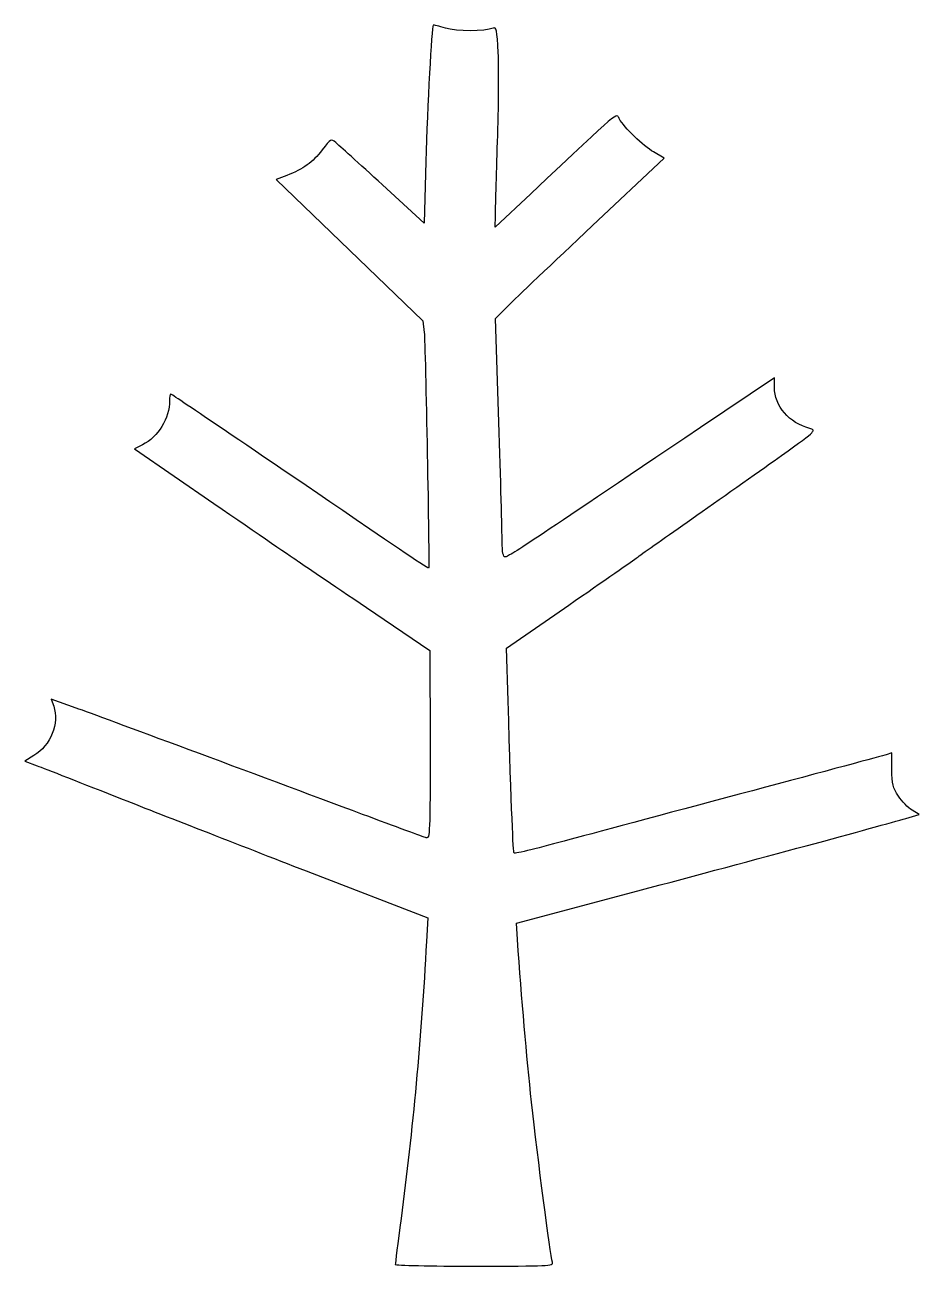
# Model space of a CAD drawing. Header units: centimetres. Extents: x -11.6 to -1.4, y -8.6 to 5.5.
import ezdxf

# ---------------------------------------------------------------- set-up
doc = ezdxf.new("R2010")
doc.units = ezdxf.units.CM
doc.header["$MEASUREMENT"] = 0
doc.layers.add('Layer 1', color=7, linetype='Continuous')

msp = doc.modelspace()

# ---------------------------------------------------------------- linework, layer by layer
at = {"layer": 'Layer 1'}
msp.add_open_spline([(-7.36109, -8.59423), (-7.36108, -8.58332), (-7.33116, -8.34817), (-7.29459, -8.07168), (-7.29459, -8.07168), (-7.16153, -7.06569), (-7.06678, -6.03238), (-7.00559, -4.9201), (-7.00559, -4.9201), (-7.00559, -4.9201), (-6.99087, -4.65248), (-6.99087, -4.65248), (-6.99087, -4.65248), (-6.99087, -4.65248), (-8.30707, -4.14245), (-8.30707, -4.14245), (-8.30707, -4.14245), (-9.03098, -3.86193), (-9.99832, -3.48424), (-10.45671, -3.30315), (-10.45671, -3.30315), (-10.9151, -3.12206), (-11.35388, -2.9498), (-11.43177, -2.92034), (-11.43177, -2.92034), (-11.43177, -2.92034), (-11.57339, -2.86679), (-11.57339, -2.86679), (-11.57339, -2.86679), (-11.57339, -2.86679), (-11.47146, -2.80504), (-11.47146, -2.80504), (-11.47146, -2.80504), (-11.27957, -2.68879), (-11.17762, -2.43521), (-11.24503, -2.24184), (-11.24503, -2.24184), (-11.24503, -2.24184), (-11.27251, -2.16299), (-11.27251, -2.16299), (-11.27251, -2.16299), (-11.27251, -2.16299), (-10.99029, -2.26411), (-10.99029, -2.26411), (-10.99029, -2.26411), (-10.7015, -2.36758), (-8.93985, -3.02158), (-7.7315, -3.4739), (-7.7315, -3.4739), (-7.36042, -3.61281), (-7.0359, -3.73221), (-7.01033, -3.73924), (-7.01033, -3.73924), (-6.96653, -3.75127), (-6.9639, -3.6901), (-6.96482, -2.68078), (-6.96482, -2.68078), (-6.96482, -2.68078), (-6.9658, -1.60954), (-6.9658, -1.60954), (-6.9658, -1.60954), (-6.9658, -1.60954), (-7.686, -1.12175), (-7.686, -1.12175), (-7.686, -1.12175), (-8.0821, -0.85347), (-8.43173, -0.61677), (-8.46296, -0.59574), (-8.46296, -0.59574), (-8.49418, -0.57472), (-8.92622, -0.27821), (-9.42306, 0.06317), (-9.42306, 0.06317), (-9.42306, 0.06317), (-10.3264, 0.68386), (-10.3264, 0.68386), (-10.3264, 0.68386), (-10.3264, 0.68386), (-10.23678, 0.72984), (-10.23678, 0.72984), (-10.23678, 0.72984), (-10.05626, 0.82245), (-9.9281, 1.03192), (-9.92769, 1.23504), (-9.92769, 1.23504), (-9.92761, 1.27506), (-9.92171, 1.3078), (-9.91458, 1.3078), (-9.91458, 1.3078), (-9.90367, 1.3078), (-9.17328, 0.81215), (-7.31249, -0.45801), (-7.31249, -0.45801), (-7.13297, -0.58055), (-6.98374, -0.67688), (-6.98088, -0.67208), (-6.98088, -0.67208), (-6.96979, -0.65347), (-7.01758, 1.88408), (-7.0314, 2.01007), (-7.0314, 2.01007), (-7.0314, 2.01007), (-7.04602, 2.14348), (-7.04602, 2.14348), (-7.04602, 2.14348), (-7.04602, 2.14348), (-7.87993, 2.94725), (-7.87993, 2.94725), (-7.87993, 2.94725), (-7.87993, 2.94725), (-8.71384, 3.75101), (-8.71384, 3.75101), (-8.71384, 3.75101), (-8.71384, 3.75101), (-8.59476, 3.79621), (-8.59476, 3.79621), (-8.59476, 3.79621), (-8.40715, 3.86743), (-8.29948, 3.94489), (-8.19173, 4.08619), (-8.19173, 4.08619), (-8.09475, 4.21336), (-8.0902, 4.21589), (-8.0382, 4.17143), (-8.0382, 4.17143), (-8.00872, 4.14623), (-7.7699, 3.92916), (-7.50748, 3.68905), (-7.50748, 3.68905), (-7.50748, 3.68905), (-7.03036, 3.25249), (-7.03036, 3.25249), (-7.03036, 3.25249), (-7.03036, 3.25249), (-7.01209, 3.95363), (-7.01209, 3.95363), (-7.01209, 3.95363), (-6.99576, 4.58038), (-6.94718, 5.4876), (-6.92897, 5.50581), (-6.92897, 5.50581), (-6.92517, 5.50962), (-6.86308, 5.49444), (-6.791, 5.47208), (-6.791, 5.47208), (-6.66213, 5.4321), (-6.34404, 5.4327), (-6.24734, 5.47309), (-6.24734, 5.47309), (-6.21066, 5.48842), (-6.20315, 5.45167), (-6.18984, 5.19181), (-6.18984, 5.19181), (-6.18142, 5.02741), (-6.1849, 4.57143), (-6.19758, 4.17853), (-6.19758, 4.17853), (-6.21026, 3.78562), (-6.22125, 3.40623), (-6.22201, 3.33543), (-6.22201, 3.33543), (-6.22201, 3.33543), (-6.22338, 3.2067), (-6.22338, 3.2067), (-6.22338, 3.2067), (-6.22338, 3.2067), (-5.81989, 3.58663), (-5.81989, 3.58663), (-5.81989, 3.58663), (-4.77378, 4.57164), (-4.84991, 4.50691), (-4.81368, 4.44217), (-4.81368, 4.44217), (-4.75671, 4.34037), (-4.54082, 4.13097), (-4.4226, 4.06285), (-4.4226, 4.06285), (-4.4226, 4.06285), (-4.30192, 3.99332), (-4.30192, 3.99332), (-4.30192, 3.99332), (-4.30192, 3.99332), (-5.11748, 3.22603), (-5.11748, 3.22603), (-5.11748, 3.22603), (-5.56603, 2.80402), (-5.9974, 2.39325), (-6.07607, 2.31321), (-6.07607, 2.31321), (-6.07607, 2.31321), (-6.2191, 2.16769), (-6.2191, 2.16769), (-6.2191, 2.16769), (-6.2191, 2.16769), (-6.18252, 0.9903), (-6.18252, 0.9903), (-6.18252, 0.9903), (-6.16241, 0.34273), (-6.14551, -0.26747), (-6.14498, -0.36569), (-6.14498, -0.36569), (-6.14427, -0.49597), (-6.1345, -0.54429), (-6.10889, -0.54429), (-6.10889, -0.54429), (-6.0755, -0.54429), (-5.85966, -0.40113), (-3.88843, 0.9284), (-3.88843, 0.9284), (-3.88843, 0.9284), (-3.04838, 1.49499), (-3.04838, 1.49499), (-3.04838, 1.49499), (-3.04838, 1.49499), (-3.04838, 1.38388), (-3.04838, 1.38388), (-3.04838, 1.38388), (-3.04838, 1.175), (-2.87844, 0.97713), (-2.64771, 0.91734), (-2.64771, 0.91734), (-2.56675, 0.89636), (-2.57355, 0.89019), (-3.05161, 0.55057), (-3.05161, 0.55057), (-3.31905, 0.36058), (-3.76408, 0.04647), (-4.04057, -0.14745), (-4.04057, -0.14745), (-4.31705, -0.34138), (-4.57304, -0.52265), (-4.60942, -0.55028), (-4.60942, -0.55028), (-4.6458, -0.57791), (-4.99525, -0.82183), (-5.38598, -1.09234), (-5.38598, -1.09234), (-5.38598, -1.09234), (-6.09639, -1.58416), (-6.09639, -1.58416), (-6.09639, -1.58416), (-6.09639, -1.58416), (-6.07789, -2.18209), (-6.07789, -2.18209), (-6.07789, -2.18209), (-6.0386, -3.45193), (-6.02052, -3.90451), (-6.00859, -3.91643), (-6.00859, -3.91643), (-6.00178, -3.92325), (-5.71692, -3.85322), (-5.37557, -3.76082), (-5.37557, -3.76082), (-5.03422, -3.66842), (-4.1001, -3.41823), (-3.29973, -3.20484), (-3.29973, -3.20484), (-2.49937, -2.99146), (-1.81476, -2.80725), (-1.77838, -2.79551), (-1.77838, -2.79551), (-1.77838, -2.79551), (-1.71223, -2.77415), (-1.71223, -2.77415), (-1.71223, -2.77415), (-1.71223, -2.77415), (-1.71223, -2.96422), (-1.71223, -2.96422), (-1.71223, -2.96422), (-1.71223, -3.12794), (-1.702, -3.16976), (-1.63841, -3.26584), (-1.63841, -3.26584), (-1.59781, -3.3272), (-1.52816, -3.39955), (-1.48363, -3.42663), (-1.48363, -3.42663), (-1.48363, -3.42663), (-1.40267, -3.47587), (-1.40267, -3.47587), (-1.40267, -3.47587), (-1.40267, -3.47587), (-1.55315, -3.51961), (-1.55315, -3.51961), (-1.55315, -3.51961), (-1.85873, -3.60845), (-3.25928, -3.98725), (-4.60186, -4.34419), (-4.60186, -4.34419), (-4.60186, -4.34419), (-5.98337, -4.71147), (-5.98337, -4.71147), (-5.98337, -4.71147), (-5.98337, -4.71147), (-5.97057, -4.89668), (-5.97057, -4.89668), (-5.97057, -4.89668), (-5.92287, -5.58684), (-5.86794, -6.22328), (-5.81073, -6.74876), (-5.81073, -6.74876), (-5.74156, -7.38402), (-5.59702, -8.48787), (-5.57254, -8.56778), (-5.57254, -8.56778), (-5.55922, -8.61124), (-5.61351, -8.61408), (-6.45972, -8.61408), (-6.45972, -8.61408), (-6.95547, -8.61408), (-7.36109, -8.60515), (-7.36109, -8.59423)], degree=3, knots=[0, 0, 0, 0, 0.01265823, 0.01265823, 0.01265823, 0.01265823, 0.02531646, 0.02531646, 0.02531646, 0.02531646, 0.03797468, 0.03797468, 0.03797468, 0.03797468, 0.05063291, 0.05063291, 0.05063291, 0.05063291, 0.06329114, 0.06329114, 0.06329114, 0.06329114, 0.07594937, 0.07594937, 0.07594937, 0.07594937, 0.08860759, 0.08860759, 0.08860759, 0.08860759, 0.10126582, 0.10126582, 0.10126582, 0.10126582, 0.11392405, 0.11392405, 0.11392405, 0.11392405, 0.12658228, 0.12658228, 0.12658228, 0.12658228, 0.13924051, 0.13924051, 0.13924051, 0.13924051, 0.15189873, 0.15189873, 0.15189873, 0.15189873, 0.16455696, 0.16455696, 0.16455696, 0.16455696, 0.17721519, 0.17721519, 0.17721519, 0.17721519, 0.18987342, 0.18987342, 0.18987342, 0.18987342, 0.20253165, 0.20253165, 0.20253165, 0.20253165, 0.21518987, 0.21518987, 0.21518987, 0.21518987, 0.2278481, 0.2278481, 0.2278481, 0.2278481, 0.24050633, 0.24050633, 0.24050633, 0.24050633, 0.25316456, 0.25316456, 0.25316456, 0.25316456, 0.26582278, 0.26582278, 0.26582278, 0.26582278, 0.27848101, 0.27848101, 0.27848101, 0.27848101, 0.29113924, 0.29113924, 0.29113924, 0.29113924, 0.30379747, 0.30379747, 0.30379747, 0.30379747, 0.3164557, 0.3164557, 0.3164557, 0.3164557, 0.32911392, 0.32911392, 0.32911392, 0.32911392, 0.34177215, 0.34177215, 0.34177215, 0.34177215, 0.35443038, 0.35443038, 0.35443038, 0.35443038, 0.36708861, 0.36708861, 0.36708861, 0.36708861, 0.37974684, 0.37974684, 0.37974684, 0.37974684, 0.39240506, 0.39240506, 0.39240506, 0.39240506, 0.40506329, 0.40506329, 0.40506329, 0.40506329, 0.41772152, 0.41772152, 0.41772152, 0.41772152, 0.43037975, 0.43037975, 0.43037975, 0.43037975, 0.44303797, 0.44303797, 0.44303797, 0.44303797, 0.4556962, 0.4556962, 0.4556962, 0.4556962, 0.46835443, 0.46835443, 0.46835443, 0.46835443, 0.48101266, 0.48101266, 0.48101266, 0.48101266, 0.49367089, 0.49367089, 0.49367089, 0.49367089, 0.50632911, 0.50632911, 0.50632911, 0.50632911, 0.51898734, 0.51898734, 0.51898734, 0.51898734, 0.53164557, 0.53164557, 0.53164557, 0.53164557, 0.5443038, 0.5443038, 0.5443038, 0.5443038, 0.55696203, 0.55696203, 0.55696203, 0.55696203, 0.56962025, 0.56962025, 0.56962025, 0.56962025, 0.58227848, 0.58227848, 0.58227848, 0.58227848, 0.59493671, 0.59493671, 0.59493671, 0.59493671, 0.60759494, 0.60759494, 0.60759494, 0.60759494, 0.62025316, 0.62025316, 0.62025316, 0.62025316, 0.63291139, 0.63291139, 0.63291139, 0.63291139, 0.64556962, 0.64556962, 0.64556962, 0.64556962, 0.65822785, 0.65822785, 0.65822785, 0.65822785, 0.67088608, 0.67088608, 0.67088608, 0.67088608, 0.6835443, 0.6835443, 0.6835443, 0.6835443, 0.69620253, 0.69620253, 0.69620253, 0.69620253, 0.70886076, 0.70886076, 0.70886076, 0.70886076, 0.72151899, 0.72151899, 0.72151899, 0.72151899, 0.73417722, 0.73417722, 0.73417722, 0.73417722, 0.74683544, 0.74683544, 0.74683544, 0.74683544, 0.75949367, 0.75949367, 0.75949367, 0.75949367, 0.7721519, 0.7721519, 0.7721519, 0.7721519, 0.78481013, 0.78481013, 0.78481013, 0.78481013, 0.79746835, 0.79746835, 0.79746835, 0.79746835, 0.81012658, 0.81012658, 0.81012658, 0.81012658, 0.82278481, 0.82278481, 0.82278481, 0.82278481, 0.83544304, 0.83544304, 0.83544304, 0.83544304, 0.84810127, 0.84810127, 0.84810127, 0.84810127, 0.86075949, 0.86075949, 0.86075949, 0.86075949, 0.87341772, 0.87341772, 0.87341772, 0.87341772, 0.88607595, 0.88607595, 0.88607595, 0.88607595, 0.89873418, 0.89873418, 0.89873418, 0.89873418, 0.91139241, 0.91139241, 0.91139241, 0.91139241, 0.92405063, 0.92405063, 0.92405063, 0.92405063, 0.93670886, 0.93670886, 0.93670886, 0.93670886, 0.94936709, 0.94936709, 0.94936709, 0.94936709, 0.96202532, 0.96202532, 0.96202532, 0.96202532, 0.97468354, 0.97468354, 0.97468354, 0.97468354, 1, 1, 1, 1], dxfattribs=at)

doc.saveas('drawing.dxf')
